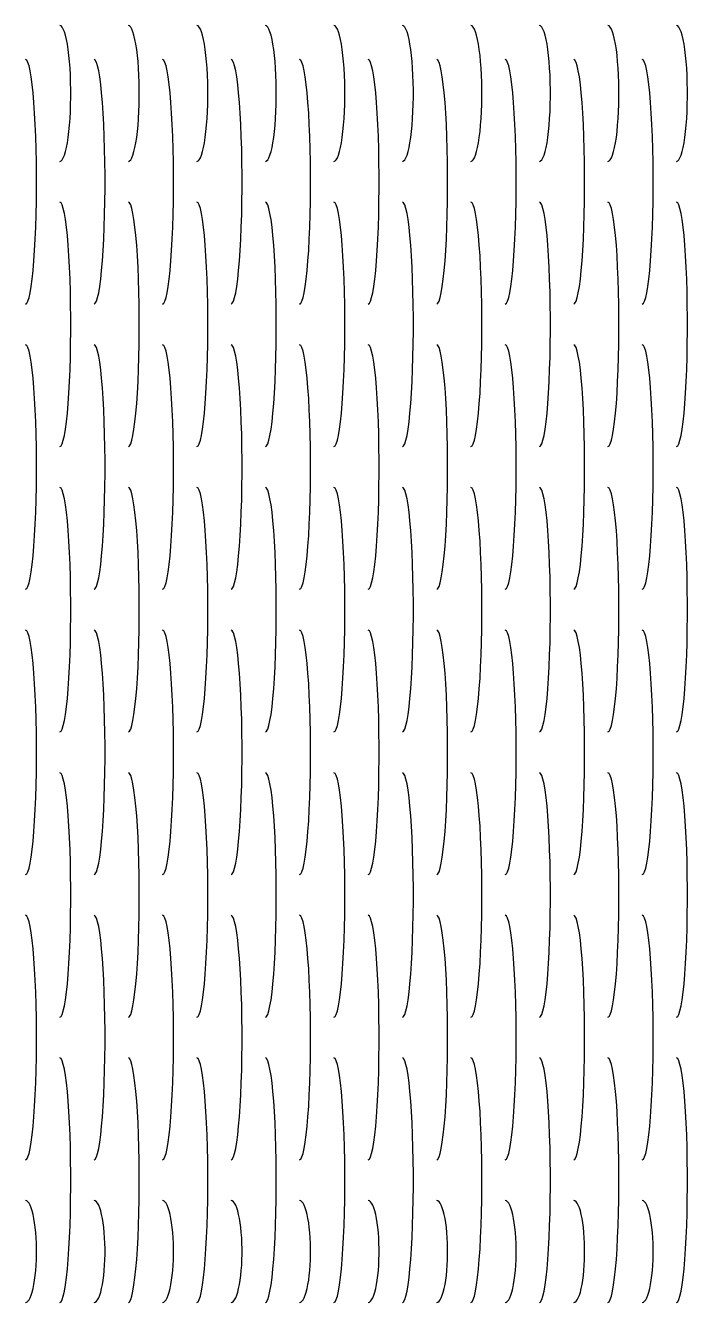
# Model space of a CAD drawing. Header units: millimetres. Extents: x 1.3 to 97.8, y 3 to 97.
# Drawn here: x 49.1 to 97.8, y 3 to 97 of the extents above; entities that cross this region are included whole.
import ezdxf

# ---------------------------------------------------------------- set-up
doc = ezdxf.new("R2010")
doc.units = ezdxf.units.MM
doc.layers.add('CUT', color=1, linetype='Continuous')

msp = doc.modelspace()

# ---------------------------------------------------------------- linework, layer by layer
at = {"layer": 'CUT'}
for points in [[(51.66, 87), (51.747, 87.029), (51.833, 87.117), (51.917, 87.262), (51.999, 87.462), (52.076, 87.716), (52.148, 88.02), (52.215, 88.37), (52.275, 88.763), (52.327, 89.194), (52.372, 89.658), (52.409, 90.149), (52.437, 90.662), (52.456, 91.191), (52.465, 91.729), (52.465, 92.271), (52.456, 92.809), (52.437, 93.338), (52.409, 93.851), (52.372, 94.342), (52.327, 94.806), (52.275, 95.237), (52.215, 95.63), (52.148, 95.98), (52.076, 96.284), (51.999, 96.538), (51.917, 96.738), (51.833, 96.883), (51.747, 96.971), (51.66, 97)], [(56.7, 87), (56.787, 87.029), (56.873, 87.117), (56.957, 87.262), (57.039, 87.462), (57.116, 87.716), (57.188, 88.02), (57.255, 88.37), (57.315, 88.763), (57.367, 89.194), (57.412, 89.658), (57.449, 90.149), (57.477, 90.662), (57.496, 91.191), (57.505, 91.729), (57.505, 92.271), (57.496, 92.809), (57.477, 93.338), (57.449, 93.851), (57.412, 94.342), (57.367, 94.806), (57.315, 95.237), (57.255, 95.63), (57.188, 95.98), (57.116, 96.284), (57.039, 96.538), (56.957, 96.738), (56.873, 96.883), (56.787, 96.971), (56.7, 97)], [(61.74, 87), (61.827, 87.029), (61.913, 87.117), (61.997, 87.262), (62.079, 87.462), (62.156, 87.716), (62.228, 88.02), (62.295, 88.37), (62.355, 88.763), (62.407, 89.194), (62.452, 89.658), (62.489, 90.149), (62.517, 90.662), (62.536, 91.191), (62.545, 91.729), (62.545, 92.271), (62.536, 92.809), (62.517, 93.338), (62.489, 93.851), (62.452, 94.342), (62.407, 94.806), (62.355, 95.237), (62.295, 95.63), (62.228, 95.98), (62.156, 96.284), (62.079, 96.538), (61.997, 96.738), (61.913, 96.883), (61.827, 96.971), (61.74, 97)], [(66.78, 87), (66.867, 87.029), (66.953, 87.117), (67.037, 87.262), (67.119, 87.462), (67.196, 87.716), (67.268, 88.02), (67.335, 88.37), (67.395, 88.763), (67.447, 89.194), (67.492, 89.658), (67.529, 90.149), (67.557, 90.662), (67.576, 91.191), (67.585, 91.729), (67.585, 92.271), (67.576, 92.809), (67.557, 93.338), (67.529, 93.851), (67.492, 94.342), (67.447, 94.806), (67.395, 95.237), (67.335, 95.63), (67.268, 95.98), (67.196, 96.284), (67.119, 96.538), (67.037, 96.738), (66.953, 96.883), (66.867, 96.971), (66.78, 97)], [(71.82, 87), (71.907, 87.029), (71.993, 87.117), (72.077, 87.262), (72.159, 87.462), (72.236, 87.716), (72.308, 88.02), (72.375, 88.37), (72.435, 88.763), (72.487, 89.194), (72.532, 89.658), (72.569, 90.149), (72.597, 90.662), (72.616, 91.191), (72.625, 91.729), (72.625, 92.271), (72.616, 92.809), (72.597, 93.338), (72.569, 93.851), (72.532, 94.342), (72.487, 94.806), (72.435, 95.237), (72.375, 95.63), (72.308, 95.98), (72.236, 96.284), (72.159, 96.538), (72.077, 96.738), (71.993, 96.883), (71.907, 96.971), (71.82, 97)], [(76.86, 87), (76.947, 87.029), (77.033, 87.117), (77.117, 87.262), (77.199, 87.462), (77.276, 87.716), (77.348, 88.02), (77.415, 88.37), (77.475, 88.763), (77.527, 89.194), (77.572, 89.658), (77.609, 90.149), (77.637, 90.662), (77.656, 91.191), (77.665, 91.729), (77.665, 92.271), (77.656, 92.809), (77.637, 93.338), (77.609, 93.851), (77.572, 94.342), (77.527, 94.806), (77.475, 95.237), (77.415, 95.63), (77.348, 95.98), (77.276, 96.284), (77.199, 96.538), (77.117, 96.738), (77.033, 96.883), (76.947, 96.971), (76.86, 97)], [(81.9, 87), (81.987, 87.029), (82.073, 87.117), (82.157, 87.262), (82.239, 87.462), (82.316, 87.716), (82.388, 88.02), (82.455, 88.37), (82.515, 88.763), (82.567, 89.194), (82.612, 89.658), (82.649, 90.149), (82.677, 90.662), (82.696, 91.191), (82.705, 91.729), (82.705, 92.271), (82.696, 92.809), (82.677, 93.338), (82.649, 93.851), (82.612, 94.342), (82.567, 94.806), (82.515, 95.237), (82.455, 95.63), (82.388, 95.98), (82.316, 96.284), (82.239, 96.538), (82.157, 96.738), (82.073, 96.883), (81.987, 96.971), (81.9, 97)], [(86.94, 87), (87.027, 87.029), (87.113, 87.117), (87.197, 87.262), (87.279, 87.462), (87.356, 87.716), (87.428, 88.02), (87.495, 88.37), (87.555, 88.763), (87.607, 89.194), (87.652, 89.658), (87.689, 90.149), (87.717, 90.662), (87.736, 91.191), (87.745, 91.729), (87.745, 92.271), (87.736, 92.809), (87.717, 93.338), (87.689, 93.851), (87.652, 94.342), (87.607, 94.806), (87.555, 95.237), (87.495, 95.63), (87.428, 95.98), (87.356, 96.284), (87.279, 96.538), (87.197, 96.738), (87.113, 96.883), (87.027, 96.971), (86.94, 97)], [(91.98, 87), (92.067, 87.029), (92.153, 87.117), (92.237, 87.262), (92.319, 87.462), (92.396, 87.716), (92.468, 88.02), (92.535, 88.37), (92.595, 88.763), (92.647, 89.194), (92.692, 89.658), (92.729, 90.149), (92.757, 90.662), (92.776, 91.191), (92.785, 91.729), (92.785, 92.271), (92.776, 92.809), (92.757, 93.338), (92.729, 93.851), (92.692, 94.342), (92.647, 94.806), (92.595, 95.237), (92.535, 95.63), (92.468, 95.98), (92.396, 96.284), (92.319, 96.538), (92.237, 96.738), (92.153, 96.883), (92.067, 96.971), (91.98, 97)], [(97.02, 87), (97.107, 87.029), (97.193, 87.117), (97.277, 87.262), (97.359, 87.462), (97.436, 87.716), (97.508, 88.02), (97.575, 88.37), (97.635, 88.763), (97.687, 89.194), (97.732, 89.658), (97.769, 90.149), (97.797, 90.662), (97.816, 91.191), (97.825, 91.729), (97.825, 92.271), (97.816, 92.809), (97.797, 93.338), (97.769, 93.851), (97.732, 94.342), (97.687, 94.806), (97.635, 95.237), (97.575, 95.63), (97.508, 95.98), (97.436, 96.284), (97.359, 96.538), (97.277, 96.738), (97.193, 96.883), (97.107, 96.971), (97.02, 97)], [(49.14, 76.5), (49.227, 76.553), (49.313, 76.71), (49.397, 76.971), (49.479, 77.332), (49.556, 77.788), (49.628, 78.335), (49.695, 78.966), (49.755, 79.674), (49.807, 80.449), (49.852, 81.284), (49.889, 82.169), (49.917, 83.092), (49.936, 84.044), (49.945, 85.013), (49.945, 85.987), (49.936, 86.956), (49.917, 87.908), (49.889, 88.831), (49.852, 89.716), (49.807, 90.551), (49.755, 91.326), (49.695, 92.034), (49.628, 92.665), (49.556, 93.212), (49.479, 93.668), (49.397, 94.029), (49.313, 94.29), (49.227, 94.447), (49.14, 94.5)], [(54.18, 76.5), (54.267, 76.553), (54.353, 76.71), (54.437, 76.971), (54.519, 77.332), (54.596, 77.788), (54.668, 78.335), (54.735, 78.966), (54.795, 79.674), (54.847, 80.449), (54.892, 81.284), (54.929, 82.169), (54.957, 83.092), (54.976, 84.044), (54.985, 85.013), (54.985, 85.987), (54.976, 86.956), (54.957, 87.908), (54.929, 88.831), (54.892, 89.716), (54.847, 90.551), (54.795, 91.326), (54.735, 92.034), (54.668, 92.665), (54.596, 93.212), (54.519, 93.668), (54.437, 94.029), (54.353, 94.29), (54.267, 94.447), (54.18, 94.5)], [(59.22, 76.5), (59.307, 76.553), (59.393, 76.71), (59.477, 76.971), (59.559, 77.332), (59.636, 77.788), (59.708, 78.335), (59.775, 78.966), (59.835, 79.674), (59.887, 80.449), (59.932, 81.284), (59.969, 82.169), (59.997, 83.092), (60.016, 84.044), (60.025, 85.013), (60.025, 85.987), (60.016, 86.956), (59.997, 87.908), (59.969, 88.831), (59.932, 89.716), (59.887, 90.551), (59.835, 91.326), (59.775, 92.034), (59.708, 92.665), (59.636, 93.212), (59.559, 93.668), (59.477, 94.029), (59.393, 94.29), (59.307, 94.447), (59.22, 94.5)], [(64.26, 76.5), (64.347, 76.553), (64.433, 76.71), (64.517, 76.971), (64.599, 77.332), (64.676, 77.788), (64.748, 78.335), (64.815, 78.966), (64.875, 79.674), (64.927, 80.449), (64.972, 81.284), (65.009, 82.169), (65.037, 83.092), (65.056, 84.044), (65.065, 85.013), (65.065, 85.987), (65.056, 86.956), (65.037, 87.908), (65.009, 88.831), (64.972, 89.716), (64.927, 90.551), (64.875, 91.326), (64.815, 92.034), (64.748, 92.665), (64.676, 93.212), (64.599, 93.668), (64.517, 94.029), (64.433, 94.29), (64.347, 94.447), (64.26, 94.5)], [(69.3, 76.5), (69.387, 76.553), (69.473, 76.71), (69.557, 76.971), (69.639, 77.332), (69.716, 77.788), (69.788, 78.335), (69.855, 78.966), (69.915, 79.674), (69.967, 80.449), (70.012, 81.284), (70.049, 82.169), (70.077, 83.092), (70.096, 84.044), (70.105, 85.013), (70.105, 85.987), (70.096, 86.956), (70.077, 87.908), (70.049, 88.831), (70.012, 89.716), (69.967, 90.551), (69.915, 91.326), (69.855, 92.034), (69.788, 92.665), (69.716, 93.212), (69.639, 93.668), (69.557, 94.029), (69.473, 94.29), (69.387, 94.447), (69.3, 94.5)], [(74.34, 76.5), (74.427, 76.553), (74.513, 76.71), (74.597, 76.971), (74.679, 77.332), (74.756, 77.788), (74.828, 78.335), (74.895, 78.966), (74.955, 79.674), (75.007, 80.449), (75.052, 81.284), (75.089, 82.169), (75.117, 83.092), (75.136, 84.044), (75.145, 85.013), (75.145, 85.987), (75.136, 86.956), (75.117, 87.908), (75.089, 88.831), (75.052, 89.716), (75.007, 90.551), (74.955, 91.326), (74.895, 92.034), (74.828, 92.665), (74.756, 93.212), (74.679, 93.668), (74.597, 94.029), (74.513, 94.29), (74.427, 94.447), (74.34, 94.5)], [(79.38, 76.5), (79.467, 76.553), (79.553, 76.71), (79.637, 76.971), (79.719, 77.332), (79.796, 77.788), (79.868, 78.335), (79.935, 78.966), (79.995, 79.674), (80.047, 80.449), (80.092, 81.284), (80.129, 82.169), (80.157, 83.092), (80.176, 84.044), (80.185, 85.013), (80.185, 85.987), (80.176, 86.956), (80.157, 87.908), (80.129, 88.831), (80.092, 89.716), (80.047, 90.551), (79.995, 91.326), (79.935, 92.034), (79.868, 92.665), (79.796, 93.212), (79.719, 93.668), (79.637, 94.029), (79.553, 94.29), (79.467, 94.447), (79.38, 94.5)], [(84.42, 76.5), (84.507, 76.553), (84.593, 76.71), (84.677, 76.971), (84.759, 77.332), (84.836, 77.788), (84.908, 78.335), (84.975, 78.966), (85.035, 79.674), (85.087, 80.449), (85.132, 81.284), (85.169, 82.169), (85.197, 83.092), (85.216, 84.044), (85.225, 85.013), (85.225, 85.987), (85.216, 86.956), (85.197, 87.908), (85.169, 88.831), (85.132, 89.716), (85.087, 90.551), (85.035, 91.326), (84.975, 92.034), (84.908, 92.665), (84.836, 93.212), (84.759, 93.668), (84.677, 94.029), (84.593, 94.29), (84.507, 94.447), (84.42, 94.5)], [(89.46, 76.5), (89.547, 76.553), (89.633, 76.71), (89.717, 76.971), (89.799, 77.332), (89.876, 77.788), (89.948, 78.335), (90.015, 78.966), (90.075, 79.674), (90.127, 80.449), (90.172, 81.284), (90.209, 82.169), (90.237, 83.092), (90.256, 84.044), (90.265, 85.013), (90.265, 85.987), (90.256, 86.956), (90.237, 87.908), (90.209, 88.831), (90.172, 89.716), (90.127, 90.551), (90.075, 91.326), (90.015, 92.034), (89.948, 92.665), (89.876, 93.212), (89.799, 93.668), (89.717, 94.029), (89.633, 94.29), (89.547, 94.447), (89.46, 94.5)], [(94.5, 76.5), (94.587, 76.553), (94.673, 76.71), (94.757, 76.971), (94.839, 77.332), (94.916, 77.788), (94.988, 78.335), (95.055, 78.966), (95.115, 79.674), (95.167, 80.449), (95.212, 81.284), (95.249, 82.169), (95.277, 83.092), (95.296, 84.044), (95.305, 85.013), (95.305, 85.987), (95.296, 86.956), (95.277, 87.908), (95.249, 88.831), (95.212, 89.716), (95.167, 90.551), (95.115, 91.326), (95.055, 92.034), (94.988, 92.665), (94.916, 93.212), (94.839, 93.668), (94.757, 94.029), (94.673, 94.29), (94.587, 94.447), (94.5, 94.5)], [(51.66, 66), (51.747, 66.053), (51.833, 66.21), (51.917, 66.471), (51.999, 66.832), (52.076, 67.288), (52.148, 67.835), (52.215, 68.466), (52.275, 69.174), (52.327, 69.949), (52.372, 70.784), (52.409, 71.669), (52.437, 72.592), (52.456, 73.544), (52.465, 74.513), (52.465, 75.487), (52.456, 76.456), (52.437, 77.408), (52.409, 78.331), (52.372, 79.216), (52.327, 80.051), (52.275, 80.826), (52.215, 81.534), (52.148, 82.165), (52.076, 82.712), (51.999, 83.168), (51.917, 83.529), (51.833, 83.79), (51.747, 83.947), (51.66, 84)], [(56.7, 66), (56.787, 66.053), (56.873, 66.21), (56.957, 66.471), (57.039, 66.832), (57.116, 67.288), (57.188, 67.835), (57.255, 68.466), (57.315, 69.174), (57.367, 69.949), (57.412, 70.784), (57.449, 71.669), (57.477, 72.592), (57.496, 73.544), (57.505, 74.513), (57.505, 75.487), (57.496, 76.456), (57.477, 77.408), (57.449, 78.331), (57.412, 79.216), (57.367, 80.051), (57.315, 80.826), (57.255, 81.534), (57.188, 82.165), (57.116, 82.712), (57.039, 83.168), (56.957, 83.529), (56.873, 83.79), (56.787, 83.947), (56.7, 84)], [(61.74, 66), (61.827, 66.053), (61.913, 66.21), (61.997, 66.471), (62.079, 66.832), (62.156, 67.288), (62.228, 67.835), (62.295, 68.466), (62.355, 69.174), (62.407, 69.949), (62.452, 70.784), (62.489, 71.669), (62.517, 72.592), (62.536, 73.544), (62.545, 74.513), (62.545, 75.487), (62.536, 76.456), (62.517, 77.408), (62.489, 78.331), (62.452, 79.216), (62.407, 80.051), (62.355, 80.826), (62.295, 81.534), (62.228, 82.165), (62.156, 82.712), (62.079, 83.168), (61.997, 83.529), (61.913, 83.79), (61.827, 83.947), (61.74, 84)], [(66.78, 66), (66.867, 66.053), (66.953, 66.21), (67.037, 66.471), (67.119, 66.832), (67.196, 67.288), (67.268, 67.835), (67.335, 68.466), (67.395, 69.174), (67.447, 69.949), (67.492, 70.784), (67.529, 71.669), (67.557, 72.592), (67.576, 73.544), (67.585, 74.513), (67.585, 75.487), (67.576, 76.456), (67.557, 77.408), (67.529, 78.331), (67.492, 79.216), (67.447, 80.051), (67.395, 80.826), (67.335, 81.534), (67.268, 82.165), (67.196, 82.712), (67.119, 83.168), (67.037, 83.529), (66.953, 83.79), (66.867, 83.947), (66.78, 84)], [(71.82, 66), (71.907, 66.053), (71.993, 66.21), (72.077, 66.471), (72.159, 66.832), (72.236, 67.288), (72.308, 67.835), (72.375, 68.466), (72.435, 69.174), (72.487, 69.949), (72.532, 70.784), (72.569, 71.669), (72.597, 72.592), (72.616, 73.544), (72.625, 74.513), (72.625, 75.487), (72.616, 76.456), (72.597, 77.408), (72.569, 78.331), (72.532, 79.216), (72.487, 80.051), (72.435, 80.826), (72.375, 81.534), (72.308, 82.165), (72.236, 82.712), (72.159, 83.168), (72.077, 83.529), (71.993, 83.79), (71.907, 83.947), (71.82, 84)], [(76.86, 66), (76.947, 66.053), (77.033, 66.21), (77.117, 66.471), (77.199, 66.832), (77.276, 67.288), (77.348, 67.835), (77.415, 68.466), (77.475, 69.174), (77.527, 69.949), (77.572, 70.784), (77.609, 71.669), (77.637, 72.592), (77.656, 73.544), (77.665, 74.513), (77.665, 75.487), (77.656, 76.456), (77.637, 77.408), (77.609, 78.331), (77.572, 79.216), (77.527, 80.051), (77.475, 80.826), (77.415, 81.534), (77.348, 82.165), (77.276, 82.712), (77.199, 83.168), (77.117, 83.529), (77.033, 83.79), (76.947, 83.947), (76.86, 84)], [(81.9, 66), (81.987, 66.053), (82.073, 66.21), (82.157, 66.471), (82.239, 66.832), (82.316, 67.288), (82.388, 67.835), (82.455, 68.466), (82.515, 69.174), (82.567, 69.949), (82.612, 70.784), (82.649, 71.669), (82.677, 72.592), (82.696, 73.544), (82.705, 74.513), (82.705, 75.487), (82.696, 76.456), (82.677, 77.408), (82.649, 78.331), (82.612, 79.216), (82.567, 80.051), (82.515, 80.826), (82.455, 81.534), (82.388, 82.165), (82.316, 82.712), (82.239, 83.168), (82.157, 83.529), (82.073, 83.79), (81.987, 83.947), (81.9, 84)], [(86.94, 66), (87.027, 66.053), (87.113, 66.21), (87.197, 66.471), (87.279, 66.832), (87.356, 67.288), (87.428, 67.835), (87.495, 68.466), (87.555, 69.174), (87.607, 69.949), (87.652, 70.784), (87.689, 71.669), (87.717, 72.592), (87.736, 73.544), (87.745, 74.513), (87.745, 75.487), (87.736, 76.456), (87.717, 77.408), (87.689, 78.331), (87.652, 79.216), (87.607, 80.051), (87.555, 80.826), (87.495, 81.534), (87.428, 82.165), (87.356, 82.712), (87.279, 83.168), (87.197, 83.529), (87.113, 83.79), (87.027, 83.947), (86.94, 84)], [(91.98, 66), (92.067, 66.053), (92.153, 66.21), (92.237, 66.471), (92.319, 66.832), (92.396, 67.288), (92.468, 67.835), (92.535, 68.466), (92.595, 69.174), (92.647, 69.949), (92.692, 70.784), (92.729, 71.669), (92.757, 72.592), (92.776, 73.544), (92.785, 74.513), (92.785, 75.487), (92.776, 76.456), (92.757, 77.408), (92.729, 78.331), (92.692, 79.216), (92.647, 80.051), (92.595, 80.826), (92.535, 81.534), (92.468, 82.165), (92.396, 82.712), (92.319, 83.168), (92.237, 83.529), (92.153, 83.79), (92.067, 83.947), (91.98, 84)], [(97.02, 66), (97.107, 66.053), (97.193, 66.21), (97.277, 66.471), (97.359, 66.832), (97.436, 67.288), (97.508, 67.835), (97.575, 68.466), (97.635, 69.174), (97.687, 69.949), (97.732, 70.784), (97.769, 71.669), (97.797, 72.592), (97.816, 73.544), (97.825, 74.513), (97.825, 75.487), (97.816, 76.456), (97.797, 77.408), (97.769, 78.331), (97.732, 79.216), (97.687, 80.051), (97.635, 80.826), (97.575, 81.534), (97.508, 82.165), (97.436, 82.712), (97.359, 83.168), (97.277, 83.529), (97.193, 83.79), (97.107, 83.947), (97.02, 84)], [(49.14, 55.5), (49.227, 55.553), (49.313, 55.71), (49.397, 55.971), (49.479, 56.332), (49.556, 56.788), (49.628, 57.335), (49.695, 57.966), (49.755, 58.674), (49.807, 59.449), (49.852, 60.284), (49.889, 61.169), (49.917, 62.092), (49.936, 63.044), (49.945, 64.013), (49.945, 64.987), (49.936, 65.956), (49.917, 66.908), (49.889, 67.831), (49.852, 68.716), (49.807, 69.551), (49.755, 70.326), (49.695, 71.034), (49.628, 71.665), (49.556, 72.212), (49.479, 72.668), (49.397, 73.029), (49.313, 73.29), (49.227, 73.447), (49.14, 73.5)], [(54.18, 55.5), (54.267, 55.553), (54.353, 55.71), (54.437, 55.971), (54.519, 56.332), (54.596, 56.788), (54.668, 57.335), (54.735, 57.966), (54.795, 58.674), (54.847, 59.449), (54.892, 60.284), (54.929, 61.169), (54.957, 62.092), (54.976, 63.044), (54.985, 64.013), (54.985, 64.987), (54.976, 65.956), (54.957, 66.908), (54.929, 67.831), (54.892, 68.716), (54.847, 69.551), (54.795, 70.326), (54.735, 71.034), (54.668, 71.665), (54.596, 72.212), (54.519, 72.668), (54.437, 73.029), (54.353, 73.29), (54.267, 73.447), (54.18, 73.5)], [(59.22, 55.5), (59.307, 55.553), (59.393, 55.71), (59.477, 55.971), (59.559, 56.332), (59.636, 56.788), (59.708, 57.335), (59.775, 57.966), (59.835, 58.674), (59.887, 59.449), (59.932, 60.284), (59.969, 61.169), (59.997, 62.092), (60.016, 63.044), (60.025, 64.013), (60.025, 64.987), (60.016, 65.956), (59.997, 66.908), (59.969, 67.831), (59.932, 68.716), (59.887, 69.551), (59.835, 70.326), (59.775, 71.034), (59.708, 71.665), (59.636, 72.212), (59.559, 72.668), (59.477, 73.029), (59.393, 73.29), (59.307, 73.447), (59.22, 73.5)], [(64.26, 55.5), (64.347, 55.553), (64.433, 55.71), (64.517, 55.971), (64.599, 56.332), (64.676, 56.788), (64.748, 57.335), (64.815, 57.966), (64.875, 58.674), (64.927, 59.449), (64.972, 60.284), (65.009, 61.169), (65.037, 62.092), (65.056, 63.044), (65.065, 64.013), (65.065, 64.987), (65.056, 65.956), (65.037, 66.908), (65.009, 67.831), (64.972, 68.716), (64.927, 69.551), (64.875, 70.326), (64.815, 71.034), (64.748, 71.665), (64.676, 72.212), (64.599, 72.668), (64.517, 73.029), (64.433, 73.29), (64.347, 73.447), (64.26, 73.5)], [(69.3, 55.5), (69.387, 55.553), (69.473, 55.71), (69.557, 55.971), (69.639, 56.332), (69.716, 56.788), (69.788, 57.335), (69.855, 57.966), (69.915, 58.674), (69.967, 59.449), (70.012, 60.284), (70.049, 61.169), (70.077, 62.092), (70.096, 63.044), (70.105, 64.013), (70.105, 64.987), (70.096, 65.956), (70.077, 66.908), (70.049, 67.831), (70.012, 68.716), (69.967, 69.551), (69.915, 70.326), (69.855, 71.034), (69.788, 71.665), (69.716, 72.212), (69.639, 72.668), (69.557, 73.029), (69.473, 73.29), (69.387, 73.447), (69.3, 73.5)], [(74.34, 55.5), (74.427, 55.553), (74.513, 55.71), (74.597, 55.971), (74.679, 56.332), (74.756, 56.788), (74.828, 57.335), (74.895, 57.966), (74.955, 58.674), (75.007, 59.449), (75.052, 60.284), (75.089, 61.169), (75.117, 62.092), (75.136, 63.044), (75.145, 64.013), (75.145, 64.987), (75.136, 65.956), (75.117, 66.908), (75.089, 67.831), (75.052, 68.716), (75.007, 69.551), (74.955, 70.326), (74.895, 71.034), (74.828, 71.665), (74.756, 72.212), (74.679, 72.668), (74.597, 73.029), (74.513, 73.29), (74.427, 73.447), (74.34, 73.5)], [(79.38, 55.5), (79.467, 55.553), (79.553, 55.71), (79.637, 55.971), (79.719, 56.332), (79.796, 56.788), (79.868, 57.335), (79.935, 57.966), (79.995, 58.674), (80.047, 59.449), (80.092, 60.284), (80.129, 61.169), (80.157, 62.092), (80.176, 63.044), (80.185, 64.013), (80.185, 64.987), (80.176, 65.956), (80.157, 66.908), (80.129, 67.831), (80.092, 68.716), (80.047, 69.551), (79.995, 70.326), (79.935, 71.034), (79.868, 71.665), (79.796, 72.212), (79.719, 72.668), (79.637, 73.029), (79.553, 73.29), (79.467, 73.447), (79.38, 73.5)], [(84.42, 55.5), (84.507, 55.553), (84.593, 55.71), (84.677, 55.971), (84.759, 56.332), (84.836, 56.788), (84.908, 57.335), (84.975, 57.966), (85.035, 58.674), (85.087, 59.449), (85.132, 60.284), (85.169, 61.169), (85.197, 62.092), (85.216, 63.044), (85.225, 64.013), (85.225, 64.987), (85.216, 65.956), (85.197, 66.908), (85.169, 67.831), (85.132, 68.716), (85.087, 69.551), (85.035, 70.326), (84.975, 71.034), (84.908, 71.665), (84.836, 72.212), (84.759, 72.668), (84.677, 73.029), (84.593, 73.29), (84.507, 73.447), (84.42, 73.5)], [(89.46, 55.5), (89.547, 55.553), (89.633, 55.71), (89.717, 55.971), (89.799, 56.332), (89.876, 56.788), (89.948, 57.335), (90.015, 57.966), (90.075, 58.674), (90.127, 59.449), (90.172, 60.284), (90.209, 61.169), (90.237, 62.092), (90.256, 63.044), (90.265, 64.013), (90.265, 64.987), (90.256, 65.956), (90.237, 66.908), (90.209, 67.831), (90.172, 68.716), (90.127, 69.551), (90.075, 70.326), (90.015, 71.034), (89.948, 71.665), (89.876, 72.212), (89.799, 72.668), (89.717, 73.029), (89.633, 73.29), (89.547, 73.447), (89.46, 73.5)], [(94.5, 55.5), (94.587, 55.553), (94.673, 55.71), (94.757, 55.971), (94.839, 56.332), (94.916, 56.788), (94.988, 57.335), (95.055, 57.966), (95.115, 58.674), (95.167, 59.449), (95.212, 60.284), (95.249, 61.169), (95.277, 62.092), (95.296, 63.044), (95.305, 64.013), (95.305, 64.987), (95.296, 65.956), (95.277, 66.908), (95.249, 67.831), (95.212, 68.716), (95.167, 69.551), (95.115, 70.326), (95.055, 71.034), (94.988, 71.665), (94.916, 72.212), (94.839, 72.668), (94.757, 73.029), (94.673, 73.29), (94.587, 73.447), (94.5, 73.5)], [(51.66, 45), (51.747, 45.053), (51.833, 45.21), (51.917, 45.471), (51.999, 45.832), (52.076, 46.288), (52.148, 46.835), (52.215, 47.466), (52.275, 48.174), (52.327, 48.949), (52.372, 49.784), (52.409, 50.669), (52.437, 51.592), (52.456, 52.544), (52.465, 53.513), (52.465, 54.487), (52.456, 55.456), (52.437, 56.408), (52.409, 57.331), (52.372, 58.216), (52.327, 59.051), (52.275, 59.826), (52.215, 60.534), (52.148, 61.165), (52.076, 61.712), (51.999, 62.168), (51.917, 62.529), (51.833, 62.79), (51.747, 62.947), (51.66, 63)], [(56.7, 45), (56.787, 45.053), (56.873, 45.21), (56.957, 45.471), (57.039, 45.832), (57.116, 46.288), (57.188, 46.835), (57.255, 47.466), (57.315, 48.174), (57.367, 48.949), (57.412, 49.784), (57.449, 50.669), (57.477, 51.592), (57.496, 52.544), (57.505, 53.513), (57.505, 54.487), (57.496, 55.456), (57.477, 56.408), (57.449, 57.331), (57.412, 58.216), (57.367, 59.051), (57.315, 59.826), (57.255, 60.534), (57.188, 61.165), (57.116, 61.712), (57.039, 62.168), (56.957, 62.529), (56.873, 62.79), (56.787, 62.947), (56.7, 63)], [(61.74, 45), (61.827, 45.053), (61.913, 45.21), (61.997, 45.471), (62.079, 45.832), (62.156, 46.288), (62.228, 46.835), (62.295, 47.466), (62.355, 48.174), (62.407, 48.949), (62.452, 49.784), (62.489, 50.669), (62.517, 51.592), (62.536, 52.544), (62.545, 53.513), (62.545, 54.487), (62.536, 55.456), (62.517, 56.408), (62.489, 57.331), (62.452, 58.216), (62.407, 59.051), (62.355, 59.826), (62.295, 60.534), (62.228, 61.165), (62.156, 61.712), (62.079, 62.168), (61.997, 62.529), (61.913, 62.79), (61.827, 62.947), (61.74, 63)], [(66.78, 45), (66.867, 45.053), (66.953, 45.21), (67.037, 45.471), (67.119, 45.832), (67.196, 46.288), (67.268, 46.835), (67.335, 47.466), (67.395, 48.174), (67.447, 48.949), (67.492, 49.784), (67.529, 50.669), (67.557, 51.592), (67.576, 52.544), (67.585, 53.513), (67.585, 54.487), (67.576, 55.456), (67.557, 56.408), (67.529, 57.331), (67.492, 58.216), (67.447, 59.051), (67.395, 59.826), (67.335, 60.534), (67.268, 61.165), (67.196, 61.712), (67.119, 62.168), (67.037, 62.529), (66.953, 62.79), (66.867, 62.947), (66.78, 63)], [(71.82, 45), (71.907, 45.053), (71.993, 45.21), (72.077, 45.471), (72.159, 45.832), (72.236, 46.288), (72.308, 46.835), (72.375, 47.466), (72.435, 48.174), (72.487, 48.949), (72.532, 49.784), (72.569, 50.669), (72.597, 51.592), (72.616, 52.544), (72.625, 53.513), (72.625, 54.487), (72.616, 55.456), (72.597, 56.408), (72.569, 57.331), (72.532, 58.216), (72.487, 59.051), (72.435, 59.826), (72.375, 60.534), (72.308, 61.165), (72.236, 61.712), (72.159, 62.168), (72.077, 62.529), (71.993, 62.79), (71.907, 62.947), (71.82, 63)], [(76.86, 45), (76.947, 45.053), (77.033, 45.21), (77.117, 45.471), (77.199, 45.832), (77.276, 46.288), (77.348, 46.835), (77.415, 47.466), (77.475, 48.174), (77.527, 48.949), (77.572, 49.784), (77.609, 50.669), (77.637, 51.592), (77.656, 52.544), (77.665, 53.513), (77.665, 54.487), (77.656, 55.456), (77.637, 56.408), (77.609, 57.331), (77.572, 58.216), (77.527, 59.051), (77.475, 59.826), (77.415, 60.534), (77.348, 61.165), (77.276, 61.712), (77.199, 62.168), (77.117, 62.529), (77.033, 62.79), (76.947, 62.947), (76.86, 63)], [(81.9, 45), (81.987, 45.053), (82.073, 45.21), (82.157, 45.471), (82.239, 45.832), (82.316, 46.288), (82.388, 46.835), (82.455, 47.466), (82.515, 48.174), (82.567, 48.949), (82.612, 49.784), (82.649, 50.669), (82.677, 51.592), (82.696, 52.544), (82.705, 53.513), (82.705, 54.487), (82.696, 55.456), (82.677, 56.408), (82.649, 57.331), (82.612, 58.216), (82.567, 59.051), (82.515, 59.826), (82.455, 60.534), (82.388, 61.165), (82.316, 61.712), (82.239, 62.168), (82.157, 62.529), (82.073, 62.79), (81.987, 62.947), (81.9, 63)], [(86.94, 45), (87.027, 45.053), (87.113, 45.21), (87.197, 45.471), (87.279, 45.832), (87.356, 46.288), (87.428, 46.835), (87.495, 47.466), (87.555, 48.174), (87.607, 48.949), (87.652, 49.784), (87.689, 50.669), (87.717, 51.592), (87.736, 52.544), (87.745, 53.513), (87.745, 54.487), (87.736, 55.456), (87.717, 56.408), (87.689, 57.331), (87.652, 58.216), (87.607, 59.051), (87.555, 59.826), (87.495, 60.534), (87.428, 61.165), (87.356, 61.712), (87.279, 62.168), (87.197, 62.529), (87.113, 62.79), (87.027, 62.947), (86.94, 63)], [(91.98, 45), (92.067, 45.053), (92.153, 45.21), (92.237, 45.471), (92.319, 45.832), (92.396, 46.288), (92.468, 46.835), (92.535, 47.466), (92.595, 48.174), (92.647, 48.949), (92.692, 49.784), (92.729, 50.669), (92.757, 51.592), (92.776, 52.544), (92.785, 53.513), (92.785, 54.487), (92.776, 55.456), (92.757, 56.408), (92.729, 57.331), (92.692, 58.216), (92.647, 59.051), (92.595, 59.826), (92.535, 60.534), (92.468, 61.165), (92.396, 61.712), (92.319, 62.168), (92.237, 62.529), (92.153, 62.79), (92.067, 62.947), (91.98, 63)], [(97.02, 45), (97.107, 45.053), (97.193, 45.21), (97.277, 45.471), (97.359, 45.832), (97.436, 46.288), (97.508, 46.835), (97.575, 47.466), (97.635, 48.174), (97.687, 48.949), (97.732, 49.784), (97.769, 50.669), (97.797, 51.592), (97.816, 52.544), (97.825, 53.513), (97.825, 54.487), (97.816, 55.456), (97.797, 56.408), (97.769, 57.331), (97.732, 58.216), (97.687, 59.051), (97.635, 59.826), (97.575, 60.534), (97.508, 61.165), (97.436, 61.712), (97.359, 62.168), (97.277, 62.529), (97.193, 62.79), (97.107, 62.947), (97.02, 63)], [(49.14, 34.5), (49.227, 34.553), (49.313, 34.71), (49.397, 34.971), (49.479, 35.332), (49.556, 35.788), (49.628, 36.335), (49.695, 36.966), (49.755, 37.674), (49.807, 38.449), (49.852, 39.284), (49.889, 40.169), (49.917, 41.092), (49.936, 42.044), (49.945, 43.013), (49.945, 43.987), (49.936, 44.956), (49.917, 45.908), (49.889, 46.831), (49.852, 47.716), (49.807, 48.551), (49.755, 49.326), (49.695, 50.034), (49.628, 50.665), (49.556, 51.212), (49.479, 51.668), (49.397, 52.029), (49.313, 52.29), (49.227, 52.447), (49.14, 52.5)], [(54.18, 34.5), (54.267, 34.553), (54.353, 34.71), (54.437, 34.971), (54.519, 35.332), (54.596, 35.788), (54.668, 36.335), (54.735, 36.966), (54.795, 37.674), (54.847, 38.449), (54.892, 39.284), (54.929, 40.169), (54.957, 41.092), (54.976, 42.044), (54.985, 43.013), (54.985, 43.987), (54.976, 44.956), (54.957, 45.908), (54.929, 46.831), (54.892, 47.716), (54.847, 48.551), (54.795, 49.326), (54.735, 50.034), (54.668, 50.665), (54.596, 51.212), (54.519, 51.668), (54.437, 52.029), (54.353, 52.29), (54.267, 52.447), (54.18, 52.5)], [(59.22, 34.5), (59.307, 34.553), (59.393, 34.71), (59.477, 34.971), (59.559, 35.332), (59.636, 35.788), (59.708, 36.335), (59.775, 36.966), (59.835, 37.674), (59.887, 38.449), (59.932, 39.284), (59.969, 40.169), (59.997, 41.092), (60.016, 42.044), (60.025, 43.013), (60.025, 43.987), (60.016, 44.956), (59.997, 45.908), (59.969, 46.831), (59.932, 47.716), (59.887, 48.551), (59.835, 49.326), (59.775, 50.034), (59.708, 50.665), (59.636, 51.212), (59.559, 51.668), (59.477, 52.029), (59.393, 52.29), (59.307, 52.447), (59.22, 52.5)], [(64.26, 34.5), (64.347, 34.553), (64.433, 34.71), (64.517, 34.971), (64.599, 35.332), (64.676, 35.788), (64.748, 36.335), (64.815, 36.966), (64.875, 37.674), (64.927, 38.449), (64.972, 39.284), (65.009, 40.169), (65.037, 41.092), (65.056, 42.044), (65.065, 43.013), (65.065, 43.987), (65.056, 44.956), (65.037, 45.908), (65.009, 46.831), (64.972, 47.716), (64.927, 48.551), (64.875, 49.326), (64.815, 50.034), (64.748, 50.665), (64.676, 51.212), (64.599, 51.668), (64.517, 52.029), (64.433, 52.29), (64.347, 52.447), (64.26, 52.5)], [(69.3, 34.5), (69.387, 34.553), (69.473, 34.71), (69.557, 34.971), (69.639, 35.332), (69.716, 35.788), (69.788, 36.335), (69.855, 36.966), (69.915, 37.674), (69.967, 38.449), (70.012, 39.284), (70.049, 40.169), (70.077, 41.092), (70.096, 42.044), (70.105, 43.013), (70.105, 43.987), (70.096, 44.956), (70.077, 45.908), (70.049, 46.831), (70.012, 47.716), (69.967, 48.551), (69.915, 49.326), (69.855, 50.034), (69.788, 50.665), (69.716, 51.212), (69.639, 51.668), (69.557, 52.029), (69.473, 52.29), (69.387, 52.447), (69.3, 52.5)], [(74.34, 34.5), (74.427, 34.553), (74.513, 34.71), (74.597, 34.971), (74.679, 35.332), (74.756, 35.788), (74.828, 36.335), (74.895, 36.966), (74.955, 37.674), (75.007, 38.449), (75.052, 39.284), (75.089, 40.169), (75.117, 41.092), (75.136, 42.044), (75.145, 43.013), (75.145, 43.987), (75.136, 44.956), (75.117, 45.908), (75.089, 46.831), (75.052, 47.716), (75.007, 48.551), (74.955, 49.326), (74.895, 50.034), (74.828, 50.665), (74.756, 51.212), (74.679, 51.668), (74.597, 52.029), (74.513, 52.29), (74.427, 52.447), (74.34, 52.5)], [(79.38, 34.5), (79.467, 34.553), (79.553, 34.71), (79.637, 34.971), (79.719, 35.332), (79.796, 35.788), (79.868, 36.335), (79.935, 36.966), (79.995, 37.674), (80.047, 38.449), (80.092, 39.284), (80.129, 40.169), (80.157, 41.092), (80.176, 42.044), (80.185, 43.013), (80.185, 43.987), (80.176, 44.956), (80.157, 45.908), (80.129, 46.831), (80.092, 47.716), (80.047, 48.551), (79.995, 49.326), (79.935, 50.034), (79.868, 50.665), (79.796, 51.212), (79.719, 51.668), (79.637, 52.029), (79.553, 52.29), (79.467, 52.447), (79.38, 52.5)], [(84.42, 34.5), (84.507, 34.553), (84.593, 34.71), (84.677, 34.971), (84.759, 35.332), (84.836, 35.788), (84.908, 36.335), (84.975, 36.966), (85.035, 37.674), (85.087, 38.449), (85.132, 39.284), (85.169, 40.169), (85.197, 41.092), (85.216, 42.044), (85.225, 43.013), (85.225, 43.987), (85.216, 44.956), (85.197, 45.908), (85.169, 46.831), (85.132, 47.716), (85.087, 48.551), (85.035, 49.326), (84.975, 50.034), (84.908, 50.665), (84.836, 51.212), (84.759, 51.668), (84.677, 52.029), (84.593, 52.29), (84.507, 52.447), (84.42, 52.5)], [(89.46, 34.5), (89.547, 34.553), (89.633, 34.71), (89.717, 34.971), (89.799, 35.332), (89.876, 35.788), (89.948, 36.335), (90.015, 36.966), (90.075, 37.674), (90.127, 38.449), (90.172, 39.284), (90.209, 40.169), (90.237, 41.092), (90.256, 42.044), (90.265, 43.013), (90.265, 43.987), (90.256, 44.956), (90.237, 45.908), (90.209, 46.831), (90.172, 47.716), (90.127, 48.551), (90.075, 49.326), (90.015, 50.034), (89.948, 50.665), (89.876, 51.212), (89.799, 51.668), (89.717, 52.029), (89.633, 52.29), (89.547, 52.447), (89.46, 52.5)], [(94.5, 34.5), (94.587, 34.553), (94.673, 34.71), (94.757, 34.971), (94.839, 35.332), (94.916, 35.788), (94.988, 36.335), (95.055, 36.966), (95.115, 37.674), (95.167, 38.449), (95.212, 39.284), (95.249, 40.169), (95.277, 41.092), (95.296, 42.044), (95.305, 43.013), (95.305, 43.987), (95.296, 44.956), (95.277, 45.908), (95.249, 46.831), (95.212, 47.716), (95.167, 48.551), (95.115, 49.326), (95.055, 50.034), (94.988, 50.665), (94.916, 51.212), (94.839, 51.668), (94.757, 52.029), (94.673, 52.29), (94.587, 52.447), (94.5, 52.5)], [(51.66, 24), (51.747, 24.053), (51.833, 24.21), (51.917, 24.471), (51.999, 24.832), (52.076, 25.288), (52.148, 25.835), (52.215, 26.466), (52.275, 27.174), (52.327, 27.949), (52.372, 28.784), (52.409, 29.669), (52.437, 30.592), (52.456, 31.544), (52.465, 32.513), (52.465, 33.487), (52.456, 34.456), (52.437, 35.408), (52.409, 36.331), (52.372, 37.216), (52.327, 38.051), (52.275, 38.826), (52.215, 39.534), (52.148, 40.165), (52.076, 40.712), (51.999, 41.168), (51.917, 41.529), (51.833, 41.79), (51.747, 41.947), (51.66, 42)], [(56.7, 24), (56.787, 24.053), (56.873, 24.21), (56.957, 24.471), (57.039, 24.832), (57.116, 25.288), (57.188, 25.835), (57.255, 26.466), (57.315, 27.174), (57.367, 27.949), (57.412, 28.784), (57.449, 29.669), (57.477, 30.592), (57.496, 31.544), (57.505, 32.513), (57.505, 33.487), (57.496, 34.456), (57.477, 35.408), (57.449, 36.331), (57.412, 37.216), (57.367, 38.051), (57.315, 38.826), (57.255, 39.534), (57.188, 40.165), (57.116, 40.712), (57.039, 41.168), (56.957, 41.529), (56.873, 41.79), (56.787, 41.947), (56.7, 42)], [(61.74, 24), (61.827, 24.053), (61.913, 24.21), (61.997, 24.471), (62.079, 24.832), (62.156, 25.288), (62.228, 25.835), (62.295, 26.466), (62.355, 27.174), (62.407, 27.949), (62.452, 28.784), (62.489, 29.669), (62.517, 30.592), (62.536, 31.544), (62.545, 32.513), (62.545, 33.487), (62.536, 34.456), (62.517, 35.408), (62.489, 36.331), (62.452, 37.216), (62.407, 38.051), (62.355, 38.826), (62.295, 39.534), (62.228, 40.165), (62.156, 40.712), (62.079, 41.168), (61.997, 41.529), (61.913, 41.79), (61.827, 41.947), (61.74, 42)], [(66.78, 24), (66.867, 24.053), (66.953, 24.21), (67.037, 24.471), (67.119, 24.832), (67.196, 25.288), (67.268, 25.835), (67.335, 26.466), (67.395, 27.174), (67.447, 27.949), (67.492, 28.784), (67.529, 29.669), (67.557, 30.592), (67.576, 31.544), (67.585, 32.513), (67.585, 33.487), (67.576, 34.456), (67.557, 35.408), (67.529, 36.331), (67.492, 37.216), (67.447, 38.051), (67.395, 38.826), (67.335, 39.534), (67.268, 40.165), (67.196, 40.712), (67.119, 41.168), (67.037, 41.529), (66.953, 41.79), (66.867, 41.947), (66.78, 42)], [(71.82, 24), (71.907, 24.053), (71.993, 24.21), (72.077, 24.471), (72.159, 24.832), (72.236, 25.288), (72.308, 25.835), (72.375, 26.466), (72.435, 27.174), (72.487, 27.949), (72.532, 28.784), (72.569, 29.669), (72.597, 30.592), (72.616, 31.544), (72.625, 32.513), (72.625, 33.487), (72.616, 34.456), (72.597, 35.408), (72.569, 36.331), (72.532, 37.216), (72.487, 38.051), (72.435, 38.826), (72.375, 39.534), (72.308, 40.165), (72.236, 40.712), (72.159, 41.168), (72.077, 41.529), (71.993, 41.79), (71.907, 41.947), (71.82, 42)], [(76.86, 24), (76.947, 24.053), (77.033, 24.21), (77.117, 24.471), (77.199, 24.832), (77.276, 25.288), (77.348, 25.835), (77.415, 26.466), (77.475, 27.174), (77.527, 27.949), (77.572, 28.784), (77.609, 29.669), (77.637, 30.592), (77.656, 31.544), (77.665, 32.513), (77.665, 33.487), (77.656, 34.456), (77.637, 35.408), (77.609, 36.331), (77.572, 37.216), (77.527, 38.051), (77.475, 38.826), (77.415, 39.534), (77.348, 40.165), (77.276, 40.712), (77.199, 41.168), (77.117, 41.529), (77.033, 41.79), (76.947, 41.947), (76.86, 42)], [(81.9, 24), (81.987, 24.053), (82.073, 24.21), (82.157, 24.471), (82.239, 24.832), (82.316, 25.288), (82.388, 25.835), (82.455, 26.466), (82.515, 27.174), (82.567, 27.949), (82.612, 28.784), (82.649, 29.669), (82.677, 30.592), (82.696, 31.544), (82.705, 32.513), (82.705, 33.487), (82.696, 34.456), (82.677, 35.408), (82.649, 36.331), (82.612, 37.216), (82.567, 38.051), (82.515, 38.826), (82.455, 39.534), (82.388, 40.165), (82.316, 40.712), (82.239, 41.168), (82.157, 41.529), (82.073, 41.79), (81.987, 41.947), (81.9, 42)], [(86.94, 24), (87.027, 24.053), (87.113, 24.21), (87.197, 24.471), (87.279, 24.832), (87.356, 25.288), (87.428, 25.835), (87.495, 26.466), (87.555, 27.174), (87.607, 27.949), (87.652, 28.784), (87.689, 29.669), (87.717, 30.592), (87.736, 31.544), (87.745, 32.513), (87.745, 33.487), (87.736, 34.456), (87.717, 35.408), (87.689, 36.331), (87.652, 37.216), (87.607, 38.051), (87.555, 38.826), (87.495, 39.534), (87.428, 40.165), (87.356, 40.712), (87.279, 41.168), (87.197, 41.529), (87.113, 41.79), (87.027, 41.947), (86.94, 42)], [(91.98, 24), (92.067, 24.053), (92.153, 24.21), (92.237, 24.471), (92.319, 24.832), (92.396, 25.288), (92.468, 25.835), (92.535, 26.466), (92.595, 27.174), (92.647, 27.949), (92.692, 28.784), (92.729, 29.669), (92.757, 30.592), (92.776, 31.544), (92.785, 32.513), (92.785, 33.487), (92.776, 34.456), (92.757, 35.408), (92.729, 36.331), (92.692, 37.216), (92.647, 38.051), (92.595, 38.826), (92.535, 39.534), (92.468, 40.165), (92.396, 40.712), (92.319, 41.168), (92.237, 41.529), (92.153, 41.79), (92.067, 41.947), (91.98, 42)], [(97.02, 24), (97.107, 24.053), (97.193, 24.21), (97.277, 24.471), (97.359, 24.832), (97.436, 25.288), (97.508, 25.835), (97.575, 26.466), (97.635, 27.174), (97.687, 27.949), (97.732, 28.784), (97.769, 29.669), (97.797, 30.592), (97.816, 31.544), (97.825, 32.513), (97.825, 33.487), (97.816, 34.456), (97.797, 35.408), (97.769, 36.331), (97.732, 37.216), (97.687, 38.051), (97.635, 38.826), (97.575, 39.534), (97.508, 40.165), (97.436, 40.712), (97.359, 41.168), (97.277, 41.529), (97.193, 41.79), (97.107, 41.947), (97.02, 42)], [(49.14, 13.5), (49.227, 13.553), (49.313, 13.71), (49.397, 13.971), (49.479, 14.332), (49.556, 14.788), (49.628, 15.335), (49.695, 15.966), (49.755, 16.674), (49.807, 17.449), (49.852, 18.284), (49.889, 19.169), (49.917, 20.092), (49.936, 21.044), (49.945, 22.013), (49.945, 22.987), (49.936, 23.956), (49.917, 24.908), (49.889, 25.831), (49.852, 26.716), (49.807, 27.551), (49.755, 28.326), (49.695, 29.034), (49.628, 29.665), (49.556, 30.212), (49.479, 30.668), (49.397, 31.029), (49.313, 31.29), (49.227, 31.447), (49.14, 31.5)], [(54.18, 13.5), (54.267, 13.553), (54.353, 13.71), (54.437, 13.971), (54.519, 14.332), (54.596, 14.788), (54.668, 15.335), (54.735, 15.966), (54.795, 16.674), (54.847, 17.449), (54.892, 18.284), (54.929, 19.169), (54.957, 20.092), (54.976, 21.044), (54.985, 22.013), (54.985, 22.987), (54.976, 23.956), (54.957, 24.908), (54.929, 25.831), (54.892, 26.716), (54.847, 27.551), (54.795, 28.326), (54.735, 29.034), (54.668, 29.665), (54.596, 30.212), (54.519, 30.668), (54.437, 31.029), (54.353, 31.29), (54.267, 31.447), (54.18, 31.5)], [(59.22, 13.5), (59.307, 13.553), (59.393, 13.71), (59.477, 13.971), (59.559, 14.332), (59.636, 14.788), (59.708, 15.335), (59.775, 15.966), (59.835, 16.674), (59.887, 17.449), (59.932, 18.284), (59.969, 19.169), (59.997, 20.092), (60.016, 21.044), (60.025, 22.013), (60.025, 22.987), (60.016, 23.956), (59.997, 24.908), (59.969, 25.831), (59.932, 26.716), (59.887, 27.551), (59.835, 28.326), (59.775, 29.034), (59.708, 29.665), (59.636, 30.212), (59.559, 30.668), (59.477, 31.029), (59.393, 31.29), (59.307, 31.447), (59.22, 31.5)], [(64.26, 13.5), (64.347, 13.553), (64.433, 13.71), (64.517, 13.971), (64.599, 14.332), (64.676, 14.788), (64.748, 15.335), (64.815, 15.966), (64.875, 16.674), (64.927, 17.449), (64.972, 18.284), (65.009, 19.169), (65.037, 20.092), (65.056, 21.044), (65.065, 22.013), (65.065, 22.987), (65.056, 23.956), (65.037, 24.908), (65.009, 25.831), (64.972, 26.716), (64.927, 27.551), (64.875, 28.326), (64.815, 29.034), (64.748, 29.665), (64.676, 30.212), (64.599, 30.668), (64.517, 31.029), (64.433, 31.29), (64.347, 31.447), (64.26, 31.5)], [(69.3, 13.5), (69.387, 13.553), (69.473, 13.71), (69.557, 13.971), (69.639, 14.332), (69.716, 14.788), (69.788, 15.335), (69.855, 15.966), (69.915, 16.674), (69.967, 17.449), (70.012, 18.284), (70.049, 19.169), (70.077, 20.092), (70.096, 21.044), (70.105, 22.013), (70.105, 22.987), (70.096, 23.956), (70.077, 24.908), (70.049, 25.831), (70.012, 26.716), (69.967, 27.551), (69.915, 28.326), (69.855, 29.034), (69.788, 29.665), (69.716, 30.212), (69.639, 30.668), (69.557, 31.029), (69.473, 31.29), (69.387, 31.447), (69.3, 31.5)], [(74.34, 13.5), (74.427, 13.553), (74.513, 13.71), (74.597, 13.971), (74.679, 14.332), (74.756, 14.788), (74.828, 15.335), (74.895, 15.966), (74.955, 16.674), (75.007, 17.449), (75.052, 18.284), (75.089, 19.169), (75.117, 20.092), (75.136, 21.044), (75.145, 22.013), (75.145, 22.987), (75.136, 23.956), (75.117, 24.908), (75.089, 25.831), (75.052, 26.716), (75.007, 27.551), (74.955, 28.326), (74.895, 29.034), (74.828, 29.665), (74.756, 30.212), (74.679, 30.668), (74.597, 31.029), (74.513, 31.29), (74.427, 31.447), (74.34, 31.5)], [(79.38, 13.5), (79.467, 13.553), (79.553, 13.71), (79.637, 13.971), (79.719, 14.332), (79.796, 14.788), (79.868, 15.335), (79.935, 15.966), (79.995, 16.674), (80.047, 17.449), (80.092, 18.284), (80.129, 19.169), (80.157, 20.092), (80.176, 21.044), (80.185, 22.013), (80.185, 22.987), (80.176, 23.956), (80.157, 24.908), (80.129, 25.831), (80.092, 26.716), (80.047, 27.551), (79.995, 28.326), (79.935, 29.034), (79.868, 29.665), (79.796, 30.212), (79.719, 30.668), (79.637, 31.029), (79.553, 31.29), (79.467, 31.447), (79.38, 31.5)], [(84.42, 13.5), (84.507, 13.553), (84.593, 13.71), (84.677, 13.971), (84.759, 14.332), (84.836, 14.788), (84.908, 15.335), (84.975, 15.966), (85.035, 16.674), (85.087, 17.449), (85.132, 18.284), (85.169, 19.169), (85.197, 20.092), (85.216, 21.044), (85.225, 22.013), (85.225, 22.987), (85.216, 23.956), (85.197, 24.908), (85.169, 25.831), (85.132, 26.716), (85.087, 27.551), (85.035, 28.326), (84.975, 29.034), (84.908, 29.665), (84.836, 30.212), (84.759, 30.668), (84.677, 31.029), (84.593, 31.29), (84.507, 31.447), (84.42, 31.5)], [(89.46, 13.5), (89.547, 13.553), (89.633, 13.71), (89.717, 13.971), (89.799, 14.332), (89.876, 14.788), (89.948, 15.335), (90.015, 15.966), (90.075, 16.674), (90.127, 17.449), (90.172, 18.284), (90.209, 19.169), (90.237, 20.092), (90.256, 21.044), (90.265, 22.013), (90.265, 22.987), (90.256, 23.956), (90.237, 24.908), (90.209, 25.831), (90.172, 26.716), (90.127, 27.551), (90.075, 28.326), (90.015, 29.034), (89.948, 29.665), (89.876, 30.212), (89.799, 30.668), (89.717, 31.029), (89.633, 31.29), (89.547, 31.447), (89.46, 31.5)], [(94.5, 13.5), (94.587, 13.553), (94.673, 13.71), (94.757, 13.971), (94.839, 14.332), (94.916, 14.788), (94.988, 15.335), (95.055, 15.966), (95.115, 16.674), (95.167, 17.449), (95.212, 18.284), (95.249, 19.169), (95.277, 20.092), (95.296, 21.044), (95.305, 22.013), (95.305, 22.987), (95.296, 23.956), (95.277, 24.908), (95.249, 25.831), (95.212, 26.716), (95.167, 27.551), (95.115, 28.326), (95.055, 29.034), (94.988, 29.665), (94.916, 30.212), (94.839, 30.668), (94.757, 31.029), (94.673, 31.29), (94.587, 31.447), (94.5, 31.5)], [(51.66, 3), (51.747, 3.053), (51.833, 3.21), (51.917, 3.471), (51.999, 3.832), (52.076, 4.288), (52.148, 4.835), (52.215, 5.466), (52.275, 6.174), (52.327, 6.949), (52.372, 7.784), (52.409, 8.669), (52.437, 9.592), (52.456, 10.544), (52.465, 11.513), (52.465, 12.487), (52.456, 13.456), (52.437, 14.408), (52.409, 15.331), (52.372, 16.216), (52.327, 17.051), (52.275, 17.826), (52.215, 18.534), (52.148, 19.165), (52.076, 19.712), (51.999, 20.168), (51.917, 20.529), (51.833, 20.79), (51.747, 20.947), (51.66, 21)], [(56.7, 3), (56.787, 3.053), (56.873, 3.21), (56.957, 3.471), (57.039, 3.832), (57.116, 4.288), (57.188, 4.835), (57.255, 5.466), (57.315, 6.174), (57.367, 6.949), (57.412, 7.784), (57.449, 8.669), (57.477, 9.592), (57.496, 10.544), (57.505, 11.513), (57.505, 12.487), (57.496, 13.456), (57.477, 14.408), (57.449, 15.331), (57.412, 16.216), (57.367, 17.051), (57.315, 17.826), (57.255, 18.534), (57.188, 19.165), (57.116, 19.712), (57.039, 20.168), (56.957, 20.529), (56.873, 20.79), (56.787, 20.947), (56.7, 21)], [(61.74, 3), (61.827, 3.053), (61.913, 3.21), (61.997, 3.471), (62.079, 3.832), (62.156, 4.288), (62.228, 4.835), (62.295, 5.466), (62.355, 6.174), (62.407, 6.949), (62.452, 7.784), (62.489, 8.669), (62.517, 9.592), (62.536, 10.544), (62.545, 11.513), (62.545, 12.487), (62.536, 13.456), (62.517, 14.408), (62.489, 15.331), (62.452, 16.216), (62.407, 17.051), (62.355, 17.826), (62.295, 18.534), (62.228, 19.165), (62.156, 19.712), (62.079, 20.168), (61.997, 20.529), (61.913, 20.79), (61.827, 20.947), (61.74, 21)], [(66.78, 3), (66.867, 3.053), (66.953, 3.21), (67.037, 3.471), (67.119, 3.832), (67.196, 4.288), (67.268, 4.835), (67.335, 5.466), (67.395, 6.174), (67.447, 6.949), (67.492, 7.784), (67.529, 8.669), (67.557, 9.592), (67.576, 10.544), (67.585, 11.513), (67.585, 12.487), (67.576, 13.456), (67.557, 14.408), (67.529, 15.331), (67.492, 16.216), (67.447, 17.051), (67.395, 17.826), (67.335, 18.534), (67.268, 19.165), (67.196, 19.712), (67.119, 20.168), (67.037, 20.529), (66.953, 20.79), (66.867, 20.947), (66.78, 21)], [(71.82, 3), (71.907, 3.053), (71.993, 3.21), (72.077, 3.471), (72.159, 3.832), (72.236, 4.288), (72.308, 4.835), (72.375, 5.466), (72.435, 6.174), (72.487, 6.949), (72.532, 7.784), (72.569, 8.669), (72.597, 9.592), (72.616, 10.544), (72.625, 11.513), (72.625, 12.487), (72.616, 13.456), (72.597, 14.408), (72.569, 15.331), (72.532, 16.216), (72.487, 17.051), (72.435, 17.826), (72.375, 18.534), (72.308, 19.165), (72.236, 19.712), (72.159, 20.168), (72.077, 20.529), (71.993, 20.79), (71.907, 20.947), (71.82, 21)], [(76.86, 3), (76.947, 3.053), (77.033, 3.21), (77.117, 3.471), (77.199, 3.832), (77.276, 4.288), (77.348, 4.835), (77.415, 5.466), (77.475, 6.174), (77.527, 6.949), (77.572, 7.784), (77.609, 8.669), (77.637, 9.592), (77.656, 10.544), (77.665, 11.513), (77.665, 12.487), (77.656, 13.456), (77.637, 14.408), (77.609, 15.331), (77.572, 16.216), (77.527, 17.051), (77.475, 17.826), (77.415, 18.534), (77.348, 19.165), (77.276, 19.712), (77.199, 20.168), (77.117, 20.529), (77.033, 20.79), (76.947, 20.947), (76.86, 21)], [(81.9, 3), (81.987, 3.053), (82.073, 3.21), (82.157, 3.471), (82.239, 3.832), (82.316, 4.288), (82.388, 4.835), (82.455, 5.466), (82.515, 6.174), (82.567, 6.949), (82.612, 7.784), (82.649, 8.669), (82.677, 9.592), (82.696, 10.544), (82.705, 11.513), (82.705, 12.487), (82.696, 13.456), (82.677, 14.408), (82.649, 15.331), (82.612, 16.216), (82.567, 17.051), (82.515, 17.826), (82.455, 18.534), (82.388, 19.165), (82.316, 19.712), (82.239, 20.168), (82.157, 20.529), (82.073, 20.79), (81.987, 20.947), (81.9, 21)], [(86.94, 3), (87.027, 3.053), (87.113, 3.21), (87.197, 3.471), (87.279, 3.832), (87.356, 4.288), (87.428, 4.835), (87.495, 5.466), (87.555, 6.174), (87.607, 6.949), (87.652, 7.784), (87.689, 8.669), (87.717, 9.592), (87.736, 10.544), (87.745, 11.513), (87.745, 12.487), (87.736, 13.456), (87.717, 14.408), (87.689, 15.331), (87.652, 16.216), (87.607, 17.051), (87.555, 17.826), (87.495, 18.534), (87.428, 19.165), (87.356, 19.712), (87.279, 20.168), (87.197, 20.529), (87.113, 20.79), (87.027, 20.947), (86.94, 21)], [(91.98, 3), (92.067, 3.053), (92.153, 3.21), (92.237, 3.471), (92.319, 3.832), (92.396, 4.288), (92.468, 4.835), (92.535, 5.466), (92.595, 6.174), (92.647, 6.949), (92.692, 7.784), (92.729, 8.669), (92.757, 9.592), (92.776, 10.544), (92.785, 11.513), (92.785, 12.487), (92.776, 13.456), (92.757, 14.408), (92.729, 15.331), (92.692, 16.216), (92.647, 17.051), (92.595, 17.826), (92.535, 18.534), (92.468, 19.165), (92.396, 19.712), (92.319, 20.168), (92.237, 20.529), (92.153, 20.79), (92.067, 20.947), (91.98, 21)], [(97.02, 3), (97.107, 3.053), (97.193, 3.21), (97.277, 3.471), (97.359, 3.832), (97.436, 4.288), (97.508, 4.835), (97.575, 5.466), (97.635, 6.174), (97.687, 6.949), (97.732, 7.784), (97.769, 8.669), (97.797, 9.592), (97.816, 10.544), (97.825, 11.513), (97.825, 12.487), (97.816, 13.456), (97.797, 14.408), (97.769, 15.331), (97.732, 16.216), (97.687, 17.051), (97.635, 17.826), (97.575, 18.534), (97.508, 19.165), (97.436, 19.712), (97.359, 20.168), (97.277, 20.529), (97.193, 20.79), (97.107, 20.947), (97.02, 21)], [(49.14, 3), (49.227, 3.022), (49.313, 3.088), (49.397, 3.196), (49.479, 3.347), (49.556, 3.537), (49.628, 3.765), (49.695, 4.028), (49.755, 4.322), (49.807, 4.646), (49.852, 4.993), (49.889, 5.362), (49.917, 5.747), (49.936, 6.143), (49.945, 6.547), (49.945, 6.953), (49.936, 7.357), (49.917, 7.753), (49.889, 8.138), (49.852, 8.507), (49.807, 8.854), (49.755, 9.178), (49.695, 9.472), (49.628, 9.735), (49.556, 9.963), (49.479, 10.153), (49.397, 10.304), (49.313, 10.412), (49.227, 10.478), (49.14, 10.5)], [(54.18, 3), (54.267, 3.022), (54.353, 3.088), (54.437, 3.196), (54.519, 3.347), (54.596, 3.537), (54.668, 3.765), (54.735, 4.028), (54.795, 4.322), (54.847, 4.646), (54.892, 4.993), (54.929, 5.362), (54.957, 5.747), (54.976, 6.143), (54.985, 6.547), (54.985, 6.953), (54.976, 7.357), (54.957, 7.753), (54.929, 8.138), (54.892, 8.507), (54.847, 8.854), (54.795, 9.178), (54.735, 9.472), (54.668, 9.735), (54.596, 9.963), (54.519, 10.153), (54.437, 10.304), (54.353, 10.412), (54.267, 10.478), (54.18, 10.5)], [(59.22, 3), (59.307, 3.022), (59.393, 3.088), (59.477, 3.196), (59.559, 3.347), (59.636, 3.537), (59.708, 3.765), (59.775, 4.028), (59.835, 4.322), (59.887, 4.646), (59.932, 4.993), (59.969, 5.362), (59.997, 5.747), (60.016, 6.143), (60.025, 6.547), (60.025, 6.953), (60.016, 7.357), (59.997, 7.753), (59.969, 8.138), (59.932, 8.507), (59.887, 8.854), (59.835, 9.178), (59.775, 9.472), (59.708, 9.735), (59.636, 9.963), (59.559, 10.153), (59.477, 10.304), (59.393, 10.412), (59.307, 10.478), (59.22, 10.5)], [(64.26, 3), (64.347, 3.022), (64.433, 3.088), (64.517, 3.196), (64.599, 3.347), (64.676, 3.537), (64.748, 3.765), (64.815, 4.028), (64.875, 4.322), (64.927, 4.646), (64.972, 4.993), (65.009, 5.362), (65.037, 5.747), (65.056, 6.143), (65.065, 6.547), (65.065, 6.953), (65.056, 7.357), (65.037, 7.753), (65.009, 8.138), (64.972, 8.507), (64.927, 8.854), (64.875, 9.178), (64.815, 9.472), (64.748, 9.735), (64.676, 9.963), (64.599, 10.153), (64.517, 10.304), (64.433, 10.412), (64.347, 10.478), (64.26, 10.5)], [(69.3, 3), (69.387, 3.022), (69.473, 3.088), (69.557, 3.196), (69.639, 3.347), (69.716, 3.537), (69.788, 3.765), (69.855, 4.028), (69.915, 4.322), (69.967, 4.646), (70.012, 4.993), (70.049, 5.362), (70.077, 5.747), (70.096, 6.143), (70.105, 6.547), (70.105, 6.953), (70.096, 7.357), (70.077, 7.753), (70.049, 8.138), (70.012, 8.507), (69.967, 8.854), (69.915, 9.178), (69.855, 9.472), (69.788, 9.735), (69.716, 9.963), (69.639, 10.153), (69.557, 10.304), (69.473, 10.412), (69.387, 10.478), (69.3, 10.5)], [(74.34, 3), (74.427, 3.022), (74.513, 3.088), (74.597, 3.196), (74.679, 3.347), (74.756, 3.537), (74.828, 3.765), (74.895, 4.028), (74.955, 4.322), (75.007, 4.646), (75.052, 4.993), (75.089, 5.362), (75.117, 5.747), (75.136, 6.143), (75.145, 6.547), (75.145, 6.953), (75.136, 7.357), (75.117, 7.753), (75.089, 8.138), (75.052, 8.507), (75.007, 8.854), (74.955, 9.178), (74.895, 9.472), (74.828, 9.735), (74.756, 9.963), (74.679, 10.153), (74.597, 10.304), (74.513, 10.412), (74.427, 10.478), (74.34, 10.5)], [(79.38, 3), (79.467, 3.022), (79.553, 3.088), (79.637, 3.196), (79.719, 3.347), (79.796, 3.537), (79.868, 3.765), (79.935, 4.028), (79.995, 4.322), (80.047, 4.646), (80.092, 4.993), (80.129, 5.362), (80.157, 5.747), (80.176, 6.143), (80.185, 6.547), (80.185, 6.953), (80.176, 7.357), (80.157, 7.753), (80.129, 8.138), (80.092, 8.507), (80.047, 8.854), (79.995, 9.178), (79.935, 9.472), (79.868, 9.735), (79.796, 9.963), (79.719, 10.153), (79.637, 10.304), (79.553, 10.412), (79.467, 10.478), (79.38, 10.5)], [(84.42, 3), (84.507, 3.022), (84.593, 3.088), (84.677, 3.196), (84.759, 3.347), (84.836, 3.537), (84.908, 3.765), (84.975, 4.028), (85.035, 4.322), (85.087, 4.646), (85.132, 4.993), (85.169, 5.362), (85.197, 5.747), (85.216, 6.143), (85.225, 6.547), (85.225, 6.953), (85.216, 7.357), (85.197, 7.753), (85.169, 8.138), (85.132, 8.507), (85.087, 8.854), (85.035, 9.178), (84.975, 9.472), (84.908, 9.735), (84.836, 9.963), (84.759, 10.153), (84.677, 10.304), (84.593, 10.412), (84.507, 10.478), (84.42, 10.5)], [(89.46, 3), (89.547, 3.022), (89.633, 3.088), (89.717, 3.196), (89.799, 3.347), (89.876, 3.537), (89.948, 3.765), (90.015, 4.028), (90.075, 4.322), (90.127, 4.646), (90.172, 4.993), (90.209, 5.362), (90.237, 5.747), (90.256, 6.143), (90.265, 6.547), (90.265, 6.953), (90.256, 7.357), (90.237, 7.753), (90.209, 8.138), (90.172, 8.507), (90.127, 8.854), (90.075, 9.178), (90.015, 9.472), (89.948, 9.735), (89.876, 9.963), (89.799, 10.153), (89.717, 10.304), (89.633, 10.412), (89.547, 10.478), (89.46, 10.5)], [(94.5, 3), (94.587, 3.022), (94.673, 3.088), (94.757, 3.196), (94.839, 3.347), (94.916, 3.537), (94.988, 3.765), (95.055, 4.028), (95.115, 4.322), (95.167, 4.646), (95.212, 4.993), (95.249, 5.362), (95.277, 5.747), (95.296, 6.143), (95.305, 6.547), (95.305, 6.953), (95.296, 7.357), (95.277, 7.753), (95.249, 8.138), (95.212, 8.507), (95.167, 8.854), (95.115, 9.178), (95.055, 9.472), (94.988, 9.735), (94.916, 9.963), (94.839, 10.153), (94.757, 10.304), (94.673, 10.412), (94.587, 10.478), (94.5, 10.5)]]:
    msp.add_lwpolyline(points, dxfattribs=at)

doc.saveas('drawing.dxf')
